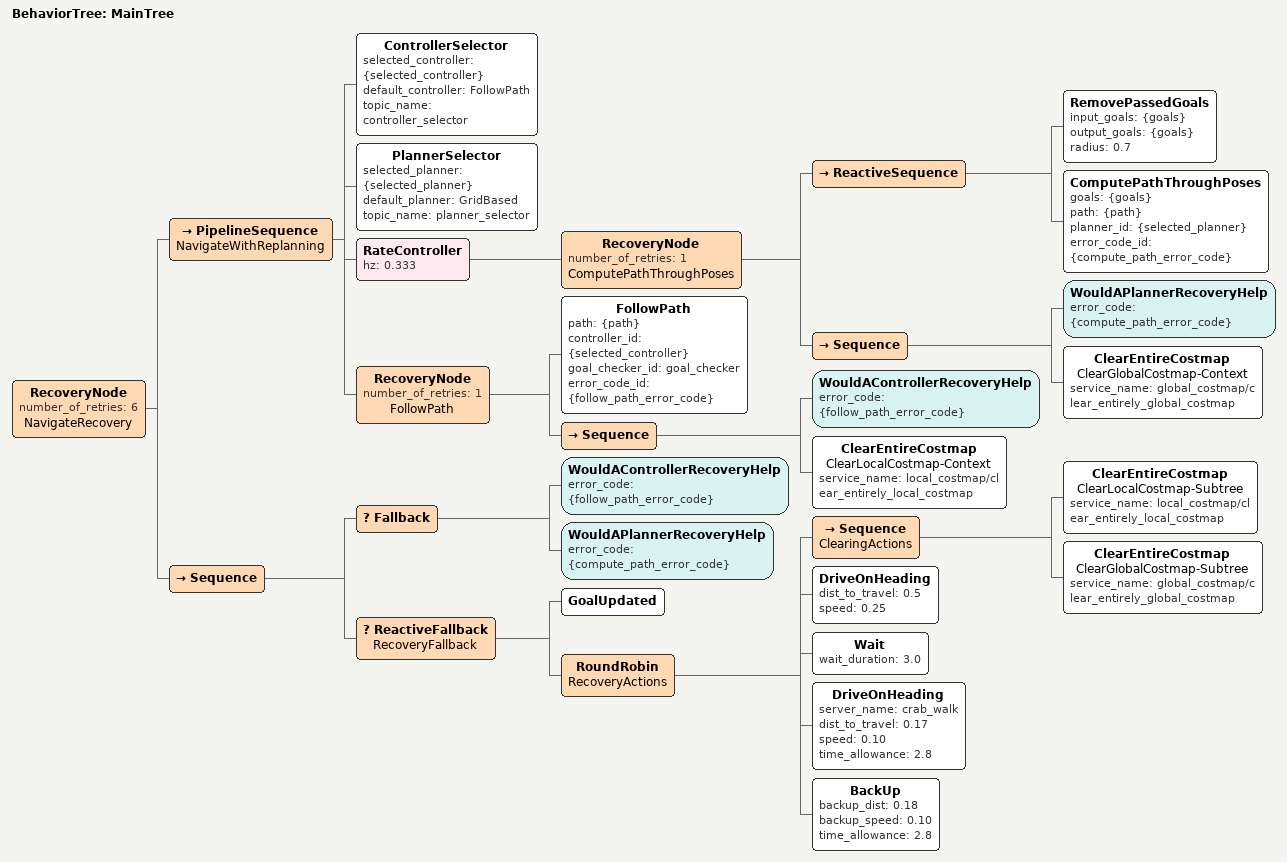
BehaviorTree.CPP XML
<root BTCPP_format="4" main_tree_to_execute="MainTree">
  <BehaviorTree ID="MainTree">
    <RecoveryNode number_of_retries="6" name="NavigateRecovery">
      <PipelineSequence name="NavigateWithReplanning">
        <ControllerSelector selected_controller="{selected_controller}" default_controller="FollowPath" topic_name="controller_selector"/>
        <PlannerSelector selected_planner="{selected_planner}" default_planner="GridBased" topic_name="planner_selector"/>
        <RateController hz="0.333">
          <RecoveryNode number_of_retries="1" name="ComputePathThroughPoses">
            <ReactiveSequence>
              <RemovePassedGoals input_goals="{goals}" output_goals="{goals}" radius="0.7"/>
              <ComputePathThroughPoses goals="{goals}" path="{path}" planner_id="{selected_planner}" error_code_id="{compute_path_error_code}"/>
            </ReactiveSequence>
            <Sequence>
              <WouldAPlannerRecoveryHelp error_code="{compute_path_error_code}"/>
              <ClearEntireCostmap name="ClearGlobalCostmap-Context" service_name="global_costmap/clear_entirely_global_costmap"/>
            </Sequence>
          </RecoveryNode>
        </RateController>
        <RecoveryNode number_of_retries="1" name="FollowPath">
          <FollowPath path="{path}" controller_id="{selected_controller}" goal_checker_id="goal_checker" error_code_id="{follow_path_error_code}"/>
          <Sequence>
            <WouldAControllerRecoveryHelp error_code="{follow_path_error_code}"/>
            <ClearEntireCostmap name="ClearLocalCostmap-Context" service_name="local_costmap/clear_entirely_local_costmap"/>
          </Sequence>
        </RecoveryNode>
      </PipelineSequence>
      <Sequence>
        <Fallback>
          <WouldAControllerRecoveryHelp error_code="{follow_path_error_code}"/>
          <WouldAPlannerRecoveryHelp error_code="{compute_path_error_code}"/>
        </Fallback>
        <ReactiveFallback name="RecoveryFallback">
          <GoalUpdated/>
          <RoundRobin name="RecoveryActions">
            <Sequence name="ClearingActions">
              <ClearEntireCostmap name="ClearLocalCostmap-Subtree" service_name="local_costmap/clear_entirely_local_costmap"/>
              <ClearEntireCostmap name="ClearGlobalCostmap-Subtree" service_name="global_costmap/clear_entirely_global_costmap"/>
            </Sequence>
            <DriveOnHeading dist_to_travel="0.5" speed="0.25"/>
            <Wait wait_duration="3.0"/>
            <DriveOnHeading server_name="crab_walk" dist_to_travel="0.17" speed="0.10" time_allowance="2.8"/>
            <BackUp backup_dist="0.18" backup_speed="0.10" time_allowance="2.8"/>
          </RoundRobin>
        </ReactiveFallback>
      </Sequence>
    </RecoveryNode>
  </BehaviorTree>
</root>
